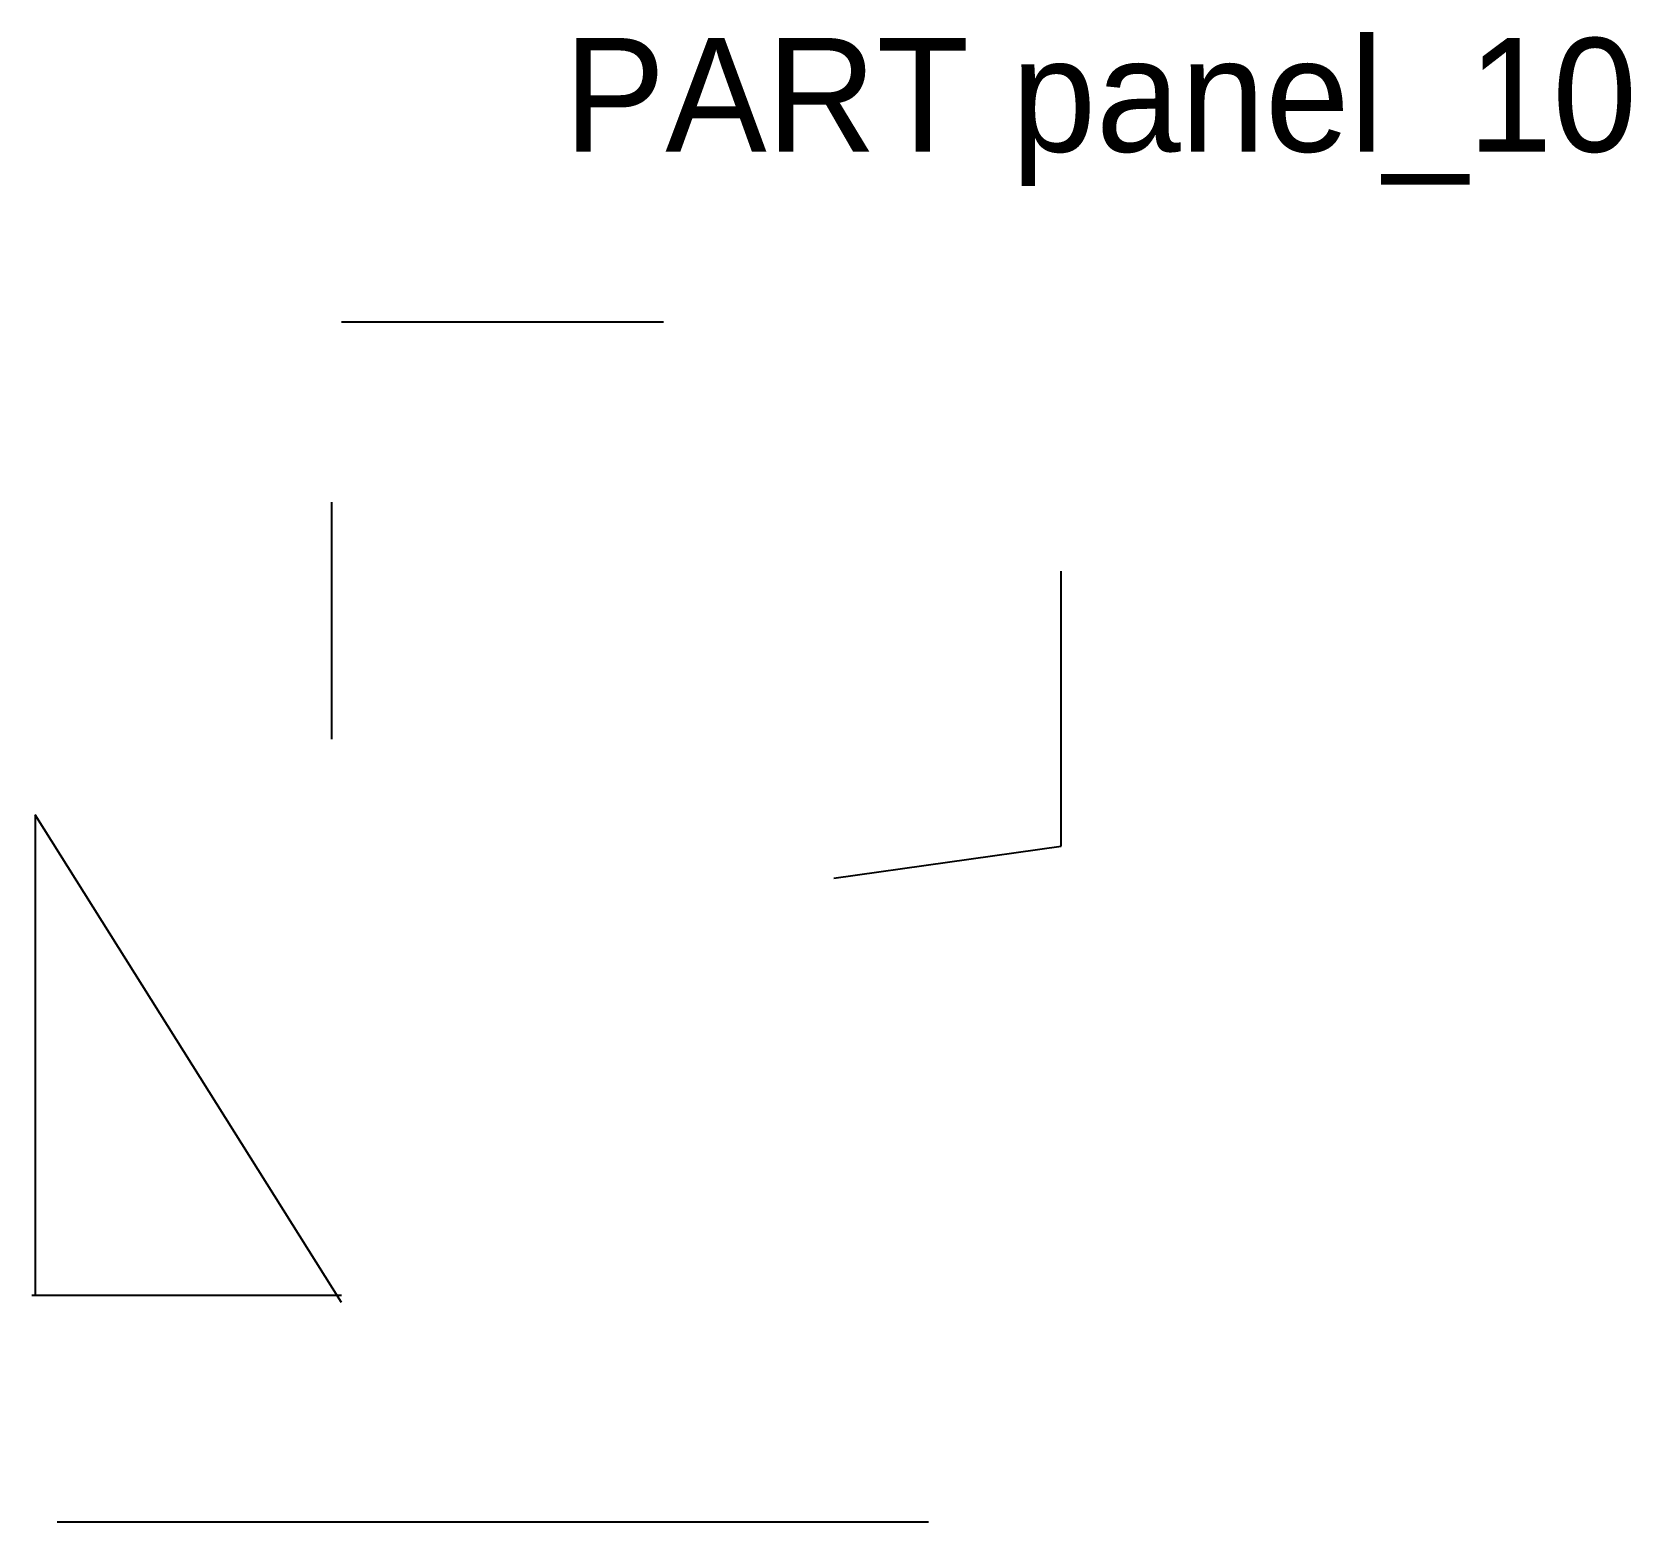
# Model space of a CAD drawing. Header units: millimetres. Extents: x 39 to 208, y 34 to 192.
import ezdxf

# ---------------------------------------------------------------- set-up
doc = ezdxf.new("R2010")
doc.units = ezdxf.units.MM
for name, color, linetype in [('ANNOTATIONS', 3, 'Continuous'), ('DIMENSION', 1, 'Continuous'), ('GEOMETRY', 7, 'Continuous')]:
    doc.layers.add(name, color=color, linetype=linetype)

msp = doc.modelspace()

# ---------------------------------------------------------------- linework, layer by layer
at = {"layer": 'DIMENSION'}
for p, q in [((71, 117), (71, 142)), ((148.01, 105.69), (148.01, 134.72)), ((39.67, 109), (39.67, 58.31)), ((39.33, 58.31), (72, 58.31))]:
    msp.add_line(p, q, dxfattribs=at)
at = {"layer": 'GEOMETRY'}
for p, q in [((106, 161), (72, 161)), ((106, 161), (72, 161)), ((71, 117), (71, 142)), ((148.01, 105.69), (148.01, 134.72)), ((72, 57.54), (39.67, 109)), ((39.67, 109), (39.67, 58.31)), ((72, 57.54), (39.67, 109)), ((124, 102.33), (148.01, 105.69)), ((124, 102.33), (148.01, 105.69)), ((39.33, 58.31), (72, 58.31)), ((42, 34.38), (134, 34.38)), ((42, 34.38), (134, 34.38))]:
    msp.add_line(p, q, dxfattribs=at)

# ---------------------------------------------------------------- texts
at = {"layer": 'ANNOTATIONS'}
msp.add_text('PART panel_10', height=12, dxfattribs=at).set_placement((95.5, 179))

doc.saveas('drawing.dxf')
